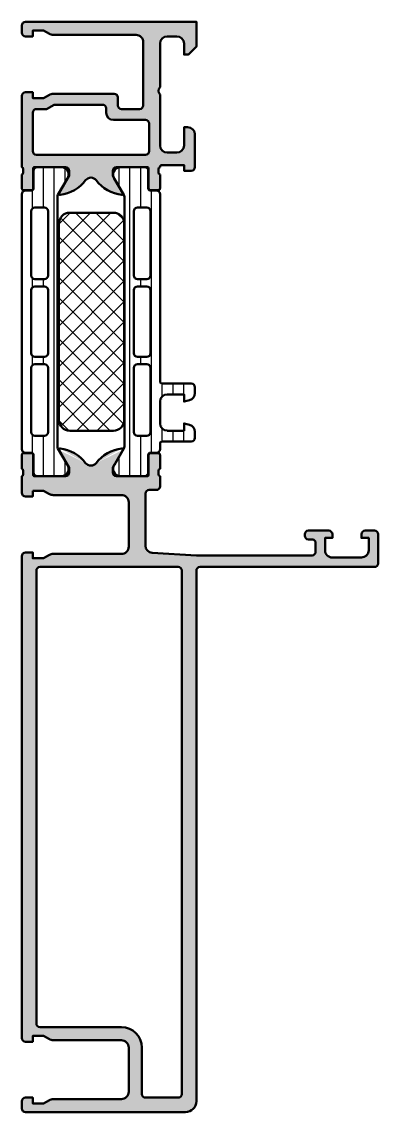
# Model space of a CAD drawing. Extents: x 0 to 49, y -75 to 75.
import ezdxf

# ---------------------------------------------------------------- set-up
doc = ezdxf.new("R2010")
doc.units = 0
for name, color, linetype, lineweight in [('0S-Alu contour', 7, 'Continuous', 50), ('0S-Alu hatch', 252, 'Continuous', 25), ('0S-Plastic contour', 254, 'Continuous', 50), ('0S-Plastic hatch', 253, 'Continuous', 25), ('0S-PT contour', 91, 'Continuous', 50), ('0S-PT hatch', 103, 'Continuous', 25)]:
    doc.layers.add(name, color=color, linetype=linetype, lineweight=lineweight)

# ---------------------------------------------------------------- blocks, each defined once
blk = doc.blocks.new('345470__E923DDA3_DD60_4F97_873D_A58D8ECF27E5_')
at = {"layer": '0S-Alu hatch'}
h = blk.add_hatch(color=256, dxfattribs=at)
edge = h.paths.add_edge_path()
edge.add_line((0, 64.8), (0, 55))
edge.add_ellipse((-0.08, 54.73), major_axis=(-0.279, 0), ratio=1, start_angle=178.8354, end_angle=253.5801, ccw=False)
edge.add_line((0.2, 54.73), (0.2, 54.27))
edge.add_ellipse((-0.08, 54.27), major_axis=(-0.279, 0), ratio=1, start_angle=106.4246, end_angle=181.1629, ccw=False)
edge.add_line((0, 54), (0, 52.12))
edge.add_arc((0.3, 52.12), 0.3, 180, 270)
edge.add_line((0.3, 51.82), (1.28, 51.82))
edge.add_arc((1.28, 52.12), 0.3, 270, 360)
edge.add_line((1.58, 52.12), (1.58, 54.88))
edge.add_ellipse((1.7, 54.88), major_axis=(-0.12, 0), ratio=1, start_angle=270, end_angle=360, ccw=False)
edge.add_line((1.7, 55), (6, 55))
edge.add_ellipse((6, 54.5), major_axis=(-0.5, 0), ratio=1, start_angle=180, end_angle=270, ccw=False)
edge.add_line((6.5, 54.5), (6.5, 53.8))
edge.add_line((6.5, 53.8), (5.12, 51.41))
edge.add_arc((5.24, 51.34), 0.138, 147.7721, 275.6226)
edge.add_arc((4.76, 56.18), 5, 275.6226, 323.4274)
edge.add_ellipse((9.5, 52.66), major_axis=(-0.9, 0), ratio=1, start_angle=216.574, end_angle=323.4274, ccw=False)
edge.add_arc((14.24, 56.18), 5, 216.574, 264.3774)
edge.add_arc((13.76, 51.34), 0.138, 264.3774, 392.2279)
edge.add_line((13.88, 51.41), (12.5, 53.8))
edge.add_line((12.5, 53.8), (12.5, 54.5))
edge.add_ellipse((13, 54.5), major_axis=(-0.5, 0), ratio=1, start_angle=270, end_angle=360, ccw=False)
edge.add_line((13, 55), (17.3, 55))
edge.add_ellipse((17.3, 54.88), major_axis=(-0.12, 0), ratio=1, start_angle=180, end_angle=270, ccw=False)
edge.add_line((17.42, 54.88), (17.42, 52.12))
edge.add_arc((17.72, 52.12), 0.3, 180, 270)
edge.add_line((17.72, 51.82), (18.7, 51.82))
edge.add_arc((18.7, 52.12), 0.3, 270, 360)
edge.add_line((19, 52.12), (19, 54))
edge.add_ellipse((19.08, 54.27), major_axis=(-0.279, 0), ratio=1, start_angle=-1.1629, end_angle=73.5754, ccw=False)
edge.add_line((18.8, 54.27), (18.8, 54.73))
edge.add_ellipse((19.08, 54.73), major_axis=(-0.279, 0), ratio=1, start_angle=-73.5801, end_angle=1.1646, ccw=False)
edge.add_ellipse((19.3, 55), major_axis=(-0.3, 0), ratio=1, start_angle=270, end_angle=359.9744, ccw=False)
edge.add_line((19.3, 55.3), (22.3, 55.3))
edge.add_line((22.3, 55.3), (22.3, 54.5))
edge.add_line((22.3, 54.5), (23.3, 54.5))
edge.add_arc((23.3, 55), 0.5, 270.0018, 359.9982)
edge.add_line((23.8, 55), (23.8, 59.5))
edge.add_arc((22.8, 59.5), 1, 0.0015, 89.9993)
edge.add_line((22.8, 60.5), (22.3, 60.5))
edge.add_line((22.3, 60.5), (22.3, 58))
edge.add_ellipse((21.3, 58), major_axis=(-1, 0), ratio=1, start_angle=90.0011, end_angle=179.9989, ccw=False)
edge.add_line((21.3, 57), (20, 57))
edge.add_ellipse((20, 58), major_axis=(-1, 0), ratio=1, start_angle=0.0015, end_angle=89.9985, ccw=False)
edge.add_line((19, 58), (19, 65))
edge.add_ellipse((19.53, 65.5), major_axis=(-0.725, 0), ratio=1, start_angle=-43.5962, end_angle=43.5962, ccw=False)
edge.add_line((19, 66), (19, 72))
edge.add_ellipse((20, 72), major_axis=(-1, 0), ratio=1, start_angle=270.0038, end_angle=359.9962, ccw=False)
edge.add_line((20, 73), (21.3, 73))
edge.add_ellipse((21.3, 72), major_axis=(-1, 0), ratio=1, start_angle=180.0033, end_angle=269.9959, ccw=False)
edge.add_line((22.3, 72), (22.3, 70.5))
edge.add_line((22.3, 70.5), (22.9, 70.5))
edge.add_line((22.9, 70.5), (24, 71.6))
edge.add_line((24, 71.6), (24, 75))
edge.add_line((24, 75), (0.5, 75))
edge.add_arc((0.5, 74.5), 0.5, 90, 180)
edge.add_line((0, 74.5), (0, 73.5))
edge.add_arc((0.5, 73.5), 0.5, 180, 270)
edge.add_line((0.5, 73), (1.5, 73))
edge.add_line((1.5, 73), (1.5, 73.8))
edge.add_line((1.5, 73.8), (3, 73.8))
edge.add_line((3, 73.8), (3.81, 73.33))
edge.add_arc((4.31, 74.2), 1, 240.0002, 270.005)
edge.add_line((4.31, 73.2), (15.7, 73.2))
edge.add_ellipse((15.7, 72.2), major_axis=(-1, 0), ratio=1, start_angle=179.9997, end_angle=270.0003, ccw=False)
edge.add_line((16.7, 72.2), (16.7, 63.5))
edge.add_ellipse((16.2, 63.5), major_axis=(-0.5, 0), ratio=1, start_angle=90.0018, end_angle=179.9982, ccw=False)
edge.add_line((16.2, 63), (13.7, 63))
edge.add_ellipse((13.7, 63.5), major_axis=(-0.5, 0), ratio=1, start_angle=-0.0018, end_angle=90.0018, ccw=False)
edge.add_line((13.2, 63.5), (13.2, 64.6))
edge.add_arc((12.7, 64.6), 0.5, 0.0048, 89.9952)
edge.add_line((12.7, 65.1), (4.31, 65.1))
edge.add_arc((4.31, 64.1), 1, 90, 120.0004)
edge.add_line((3.81, 64.97), (3, 64.5))
edge.add_line((3, 64.5), (1.5, 64.5))
edge.add_line((1.5, 64.5), (1.5, 65.3))
edge.add_line((1.5, 65.3), (0.5, 65.3))
edge.add_arc((0.5, 64.8), 0.5, 89.9999, 179.9912)
edge = h.paths.add_edge_path()
edge.add_line((3.4, 63), (4.44, 63.6))
edge.add_line((4.44, 63.6), (11.1, 63.6))
edge.add_ellipse((11.1, 63.1), major_axis=(-0.5, 0), ratio=1, start_angle=179.9982, end_angle=270.0018, ccw=False)
edge.add_line((11.6, 63.1), (11.6, 62.5))
edge.add_arc((12.6, 62.5), 1, 180.0014, 269.9981)
edge.add_line((12.6, 61.5), (17, 61.5))
edge.add_ellipse((17, 61), major_axis=(-0.5, 0), ratio=1, start_angle=179.9988, end_angle=270.0012, ccw=False)
edge.add_line((17.5, 61), (17.5, 57.2))
edge.add_ellipse((17, 57.2), major_axis=(-0.5, 0), ratio=1, start_angle=89.9976, end_angle=180.0024, ccw=False)
edge.add_line((17, 56.7), (2, 56.7))
edge.add_ellipse((2, 57.2), major_axis=(-0.5, 0), ratio=1, start_angle=0.0006, end_angle=89.9994, ccw=False)
edge.add_line((1.5, 57.2), (1.5, 62.5))
edge.add_ellipse((2, 62.5), major_axis=(-0.5, 0), ratio=1, start_angle=270.0036, end_angle=359.9964, ccw=False)
edge.add_line((2, 63), (3.4, 63))
at = {"layer": '0S-Alu contour', "color": 7}
for points in [[(0, 74.5), (0, 73.5)], [(22.3, 72), (22.3, 70.5), (22.9, 70.5), (24, 71.6), (24, 75), (0.5, 75)], [(0.5, 73), (1.5, 73), (1.5, 73.8), (3, 73.8), (3.81, 73.33)], [(4.31, 73.2), (15.7, 73.2)], [(16.7, 72.2), (16.7, 63.5)], [(20, 73), (21.3, 73)], [(19, 66), (19, 72)], [(0, 64.8), (0, 55)], [(3.81, 64.97), (3, 64.5), (1.5, 64.5), (1.5, 65.3), (0.5, 65.3)], [(12.7, 65.1), (4.31, 65.1)], [(13.2, 63.5), (13.2, 64.6)], [(19, 58), (19, 65)], [(3.4, 63), (4.44, 63.6), (11.1, 63.6)], [(11.6, 63.1), (11.6, 62.5)], [(1.5, 57.2), (1.5, 62.5)], [(2, 63), (3.4, 63)], [(16.2, 63), (13.7, 63)], [(12.6, 61.5), (17, 61.5)], [(17.5, 61), (17.5, 57.2)], [(22.8, 60.5), (22.3, 60.5), (22.3, 58)], [(23.8, 55), (23.8, 59.5)], [(17, 56.7), (2, 56.7)], [(21.3, 57), (20, 57)], [(0.2, 54.73), (0.2, 54.27)], [(1.58, 52.12), (1.58, 54.88)], [(1.7, 55), (6, 55)], [(6.5, 54.5), (6.5, 53.8), (5.12, 51.41)], [(13.88, 51.41), (12.5, 53.8), (12.5, 54.5)], [(13, 55), (17.3, 55)], [(17.42, 54.88), (17.42, 52.12)], [(18.8, 54.27), (18.8, 54.73)], [(19.3, 55.3), (22.3, 55.3), (22.3, 54.5), (23.3, 54.5)], [(0, 54), (0, 52.12)], [(19, 52.12), (19, 54)], [(0.3, 51.82), (1.28, 51.82)], [(17.72, 51.82), (18.7, 51.82)]]:
    blk.add_lwpolyline(points, dxfattribs=at)
for centre, radius, start, end in [((0.5, 74.5), 0.5, 90, 180), ((0.5, 73.5), 0.5, 180, 270), ((4.31, 74.2), 1, 240.0002, 270.005), ((0.5, 64.8), 0.5, 89.9999, 179.9912), ((4.31, 64.1), 1, 90, 120.0004), ((12.7, 64.6), 0.5, 0.0048, 89.9952), ((12.6, 62.5), 1, 180.0014, 269.9981), ((22.8, 59.5), 1, 0.0015, 89.9993), ((23.3, 55), 0.5, 270.0018, 359.9982), ((4.76, 56.18), 5, 275.6226, 323.4274), ((14.24, 56.18), 5, 216.574, 264.3774), ((0.3, 52.12), 0.3, 180, 270), ((1.28, 52.12), 0.3, 270, 0), ((5.24, 51.34), 0.138, 147.7721, 275.6226), ((13.76, 51.34), 0.138, 264.3774, 32.2279), ((17.72, 52.12), 0.3, 180, 270), ((18.7, 52.12), 0.3, 270, 0)]:
    blk.add_arc(centre, radius, start, end, dxfattribs=at)
at = {"layer": '0S-Alu contour', "color": 7, "extrusion": (0, 0, -1)}
for centre, radius, start, end in [((-15.7, 72.2), 1, 89.9997, 180.0003), ((-20, 72), 1, 0.0038, 89.9962), ((-21.3, 72), 1, 90.0041, 179.9967), ((-19.53, 65.5), 0.725, 316.4038, 43.5962), ((-11.1, 63.1), 0.5, 89.9982, 180.0018), ((-13.7, 63.5), 0.5, 269.9982, 0.0018), ((-16.2, 63.5), 0.5, 180.0018, 269.9982), ((-2, 62.5), 0.5, 0.0036, 89.9964), ((-17, 61), 0.5, 89.9988, 180.0012), ((-2, 57.2), 0.5, 270.0006, 359.9994), ((-17, 57.2), 0.5, 179.9976, 270.0024), ((-20, 58), 1, 270.0015, 359.9985), ((-21.3, 58), 1, 180.0011, 269.9989), ((0.08, 54.73), 0.279, 106.4199, 181.1646), ((0.08, 54.27), 0.279, 178.8371, 253.5754), ((-1.7, 54.88), 0.12, 0, 90), ((-6, 54.5), 0.5, 90, 180), ((-13, 54.5), 0.5, 0, 90), ((-17.3, 54.88), 0.12, 90, 180), ((-19.08, 54.73), 0.279, 358.8354, 73.5801), ((-19.08, 54.27), 0.279, 286.4246, 1.1629), ((-19.3, 55), 0.3, 0.0256, 90), ((-9.5, 52.66), 0.9, 36.5726, 143.426)]:
    blk.add_arc(centre, radius, start, end, dxfattribs=at)
blk = doc.blocks.new('284029__A3DEA220_F481_48EF_AFB9_EB6029692D1E___31C33137_5B7F_490A_8E07_1E7C5F11A20B_')
at = {"layer": '0S-Plastic hatch'}
h = blk.add_hatch(dxfattribs=at)
h.set_pattern_fill('ANSI31', color=256, scale=0.468, angle=45, style=0)
edge = h.paths.add_edge_path()
edge.add_line((0, 51.29), (0, 16.21))
edge.add_arc((0.5, 16.21), 0.5, 180.0018, 270.002)
edge.add_line((0.5, 15.71), (1.31, 15.71))
edge.add_ellipse((1.31, 15.41), major_axis=(-0.3, 0), ratio=1, start_angle=180.0021, end_angle=270.002, ccw=False)
edge.add_line((1.61, 15.41), (1.61, 13.01))
edge.add_arc((2.11, 13.01), 0.5, 180.0018, 270.0021)
edge.add_line((2.11, 12.51), (5.59, 12.51))
edge.add_arc((5.44, 13.5), 1, 278.1837, 392.7291)
edge.add_line((6.29, 14.04), (4.97, 16.32))
edge.add_ellipse((5.4, 16.57), major_axis=(-0.5, 0), ratio=1, start_angle=0.0018, end_angle=30.0021, ccw=False)
edge.add_line((4.9, 16.57), (4.9, 50.93))
edge.add_ellipse((5.4, 50.93), major_axis=(-0.5, 0), ratio=1, start_angle=-29.9979, end_angle=0.0018, ccw=False)
edge.add_line((4.97, 51.18), (6.28, 53.46))
edge.add_arc((5.44, 54), 1, 327.2751, 441.8205)
edge.add_line((5.59, 54.99), (2.11, 54.99))
edge.add_arc((2.11, 54.49), 0.5, 90.0021, 180.01)
edge.add_line((1.61, 54.49), (1.61, 52.09))
edge.add_ellipse((1.31, 52.09), major_axis=(-0.3, 0), ratio=1, start_angle=90.002, end_angle=180.01, ccw=False)
edge.add_line((1.31, 51.79), (0.5, 51.79))
edge.add_arc((0.5, 51.29), 0.5, 90.002, 180.0018)
edge = h.paths.add_edge_path()
edge.add_line((1.3, 40.1), (1.3, 48.95))
edge.add_ellipse((1.8, 48.95), major_axis=(-0.5, 0), ratio=1, start_angle=270, end_angle=360, ccw=False)
edge.add_line((1.8, 49.45), (3.1, 49.45))
edge.add_ellipse((3.1, 48.95), major_axis=(-0.5, 0), ratio=1, start_angle=180, end_angle=270, ccw=False)
edge.add_line((3.6, 48.95), (3.6, 40.1))
edge.add_ellipse((3.1, 40.1), major_axis=(-0.5, 0), ratio=1, start_angle=89.9996, end_angle=180.0004, ccw=False)
edge.add_line((3.1, 39.6), (1.8, 39.6))
edge.add_ellipse((1.8, 40.1), major_axis=(-0.5, 0), ratio=1, start_angle=0, end_angle=90.0019, ccw=False)
edge = h.paths.add_edge_path()
edge.add_line((1.3, 29.4), (1.3, 38.1))
edge.add_ellipse((1.8, 38.1), major_axis=(-0.5, 0), ratio=1, start_angle=270, end_angle=360, ccw=False)
edge.add_line((1.8, 38.6), (3.1, 38.6))
edge.add_ellipse((3.1, 38.1), major_axis=(-0.5, 0), ratio=1, start_angle=180, end_angle=270, ccw=False)
edge.add_line((3.6, 38.1), (3.6, 29.4))
edge.add_ellipse((3.1, 29.4), major_axis=(-0.5, 0), ratio=1, start_angle=90, end_angle=180, ccw=False)
edge.add_line((3.1, 28.9), (1.8, 28.9))
edge.add_ellipse((1.8, 29.4), major_axis=(-0.5, 0), ratio=1, start_angle=0, end_angle=90, ccw=False)
edge = h.paths.add_edge_path()
edge.add_line((1.3, 18.55), (1.3, 27.4))
edge.add_ellipse((1.8, 27.4), major_axis=(-0.5, 0), ratio=1, start_angle=269.9981, end_angle=360, ccw=False)
edge.add_line((1.8, 27.9), (3.1, 27.9))
edge.add_ellipse((3.1, 27.4), major_axis=(-0.5, 0), ratio=1, start_angle=179.9996, end_angle=270.0004, ccw=False)
edge.add_line((3.6, 27.4), (3.6, 18.55))
edge.add_ellipse((3.1, 18.55), major_axis=(-0.5, 0), ratio=1, start_angle=89.9996, end_angle=180.0004, ccw=False)
edge.add_line((3.1, 18.05), (1.8, 18.05))
edge.add_ellipse((1.8, 18.55), major_axis=(-0.5, 0), ratio=1, start_angle=0, end_angle=90.0019, ccw=False)
at = {"layer": '0S-Alu contour', "color": 7}
for points in [[(1.3, 40.1), (1.3, 48.95)], [(1.8, 49.45), (3.1, 49.45)], [(3.6, 48.95), (3.6, 40.1)], [(3.1, 39.6), (1.8, 39.6)], [(1.3, 29.4), (1.3, 38.1)], [(1.8, 38.6), (3.1, 38.6)], [(3.6, 38.1), (3.6, 29.4)], [(3.1, 28.9), (1.8, 28.9)], [(1.3, 18.55), (1.3, 27.4)], [(1.8, 27.9), (3.1, 27.9)], [(3.6, 27.4), (3.6, 18.55)], [(3.1, 18.05), (1.8, 18.05)]]:
    blk.add_lwpolyline(points, dxfattribs=at)
at = {"layer": '0S-Alu contour', "color": 7, "extrusion": (0, 0, -1)}
for centre, start, end in [((-1.8, 48.95), 0, 90), ((-3.1, 48.95), 90, 180), ((-1.8, 40.1), 269.9981, 0), ((-3.1, 40.1), 179.9996, 270.0004), ((-1.8, 38.1), 0, 90), ((-3.1, 38.1), 90, 180), ((-1.8, 29.4), 270, 0), ((-3.1, 29.4), 180, 270), ((-1.8, 27.4), 0, 90.0019), ((-3.1, 27.4), 89.9996, 180.0004), ((-1.8, 18.55), 269.9981, 0), ((-3.1, 18.55), 179.9996, 270.0004)]:
    blk.add_arc(centre, 0.5, start, end, dxfattribs=at)
at = {"layer": '0S-Plastic contour', "color": 7}
for points in [[(1.61, 54.49), (1.61, 52.09)], [(5.59, 54.99), (2.11, 54.99)], [(4.97, 51.18), (6.28, 53.46)], [(0, 51.29), (0, 16.21)], [(1.31, 51.79), (0.5, 51.79)], [(4.9, 16.57), (4.9, 50.93)], [(0.5, 15.71), (1.31, 15.71)], [(1.61, 15.41), (1.61, 13.01)], [(6.29, 14.04), (4.97, 16.32)], [(2.11, 12.51), (5.59, 12.51)]]:
    blk.add_lwpolyline(points, dxfattribs=at)
for centre, radius, start, end in [((2.11, 54.49), 0.5, 90.0021, 180.01), ((5.44, 54), 1, 327.2751, 81.8205), ((0.5, 51.29), 0.5, 90.002, 180.0018), ((0.5, 16.21), 0.5, 180.0018, 270.002), ((5.44, 13.5), 1, 278.1837, 32.7291), ((2.11, 13.01), 0.5, 180.0018, 270.0021)]:
    blk.add_arc(centre, radius, start, end, dxfattribs=at)
at = {"layer": '0S-Plastic contour', "color": 7, "extrusion": (0, 0, -1)}
for centre, radius, start, end in [((-1.31, 52.09), 0.3, 179.99, 269.998), ((-5.4, 50.93), 0.5, 359.9982, 29.9979), ((-5.4, 16.57), 0.5, 329.9979, 359.9982), ((-1.31, 15.41), 0.3, 89.998, 179.9979)]:
    blk.add_arc(centre, radius, start, end, dxfattribs=at)
blk = doc.blocks.new('284029__C014CF88_7548_4DE2_847D_AAA9026F43AC___4D76240A_AE40_4F41_A56B_34E103B6D13D_')
at = {"layer": '0S-Plastic hatch'}
h = blk.add_hatch(dxfattribs=at)
h.set_pattern_fill('ANSI31', color=256, scale=0.468, angle=45, style=0)
edge = h.paths.add_edge_path()
edge.add_ellipse((13.6, 50.93), major_axis=(-0.5, 0), ratio=1, start_angle=180.0021, end_angle=210.0021, ccw=False)
edge.add_line((14.1, 50.93), (14.1, 16.57))
edge.add_ellipse((13.6, 16.57), major_axis=(-0.5, 0), ratio=1, start_angle=150.0021, end_angle=180.002, ccw=False)
edge.add_line((14.03, 16.32), (12.72, 14.04))
edge.add_arc((13.56, 13.5), 1, 147.2751, 261.8205)
edge.add_line((13.41, 12.51), (16.89, 12.51))
edge.add_arc((16.89, 13.01), 0.5, 270.0018, 360.0024)
edge.add_line((17.39, 13.01), (17.39, 15.41))
edge.add_ellipse((17.69, 15.41), major_axis=(-0.3, 0), ratio=1, start_angle=-89.9979, end_angle=0.0021, ccw=False)
edge.add_line((17.69, 15.71), (18.5, 15.71))
edge.add_arc((18.5, 16.21), 0.5, 270.0018, 360.0024)
edge.add_line((19, 16.21), (19, 17.05))
edge.add_ellipse((19.2, 17.05), major_axis=(-0.2, 0), ratio=1, start_angle=270, end_angle=360, ccw=False)
edge.add_line((19.2, 17.25), (23.3, 17.25))
edge.add_arc((23.3, 17.75), 0.5, 270, 360)
edge.add_line((23.8, 17.75), (23.8, 18.58))
edge.add_arc((22.8, 18.58), 1, 0, 75)
edge.add_line((23.06, 19.55), (22.3, 19.75))
edge.add_line((22.3, 19.75), (22.3, 18.75))
edge.add_line((22.3, 18.75), (20, 18.75))
edge.add_ellipse((20, 19.76), major_axis=(-1, 0), ratio=1, start_angle=0.2341, end_angle=89.9025, ccw=False)
edge.add_line((19, 19.75), (19, 22.75))
edge.add_ellipse((20, 22.75), major_axis=(-1, 0), ratio=1, start_angle=270.0975, end_angle=359.7701, ccw=False)
edge.add_line((20, 23.75), (22.3, 23.75))
edge.add_line((22.3, 23.75), (22.3, 22.75))
edge.add_line((22.3, 22.75), (23.06, 22.95))
edge.add_arc((22.8, 23.92), 1, 285, 360)
edge.add_line((23.8, 23.92), (23.8, 24.75))
edge.add_arc((23.3, 24.75), 0.5, 0, 90)
edge.add_line((23.3, 25.25), (19.2, 25.25))
edge.add_ellipse((19.2, 25.46), major_axis=(-0.204, 0), ratio=1, start_angle=1.1559, end_angle=89.5149, ccw=False)
edge.add_line((19, 25.45), (19, 51.29))
edge.add_arc((18.5, 51.29), 0.5, 0.0018, 90.0024)
edge.add_line((18.5, 51.79), (17.69, 51.79))
edge.add_ellipse((17.69, 52.09), major_axis=(-0.3, 0), ratio=1, start_angle=0.0021, end_angle=90.0021, ccw=False)
edge.add_line((17.39, 52.09), (17.39, 54.49))
edge.add_arc((16.89, 54.49), 0.5, 0.0018, 90.0024)
edge.add_line((16.89, 54.99), (13.41, 54.99))
edge.add_arc((13.56, 54), 1, 98.1837, 212.7291)
edge.add_line((12.71, 53.46), (14.03, 51.18))
edge = h.paths.add_edge_path()
edge.add_line((15.4, 40.1), (15.4, 48.95))
edge.add_ellipse((15.9, 48.95), major_axis=(-0.5, 0), ratio=1, start_angle=-90.0004, end_angle=0.0004, ccw=False)
edge.add_line((15.9, 49.45), (17.2, 49.45))
edge.add_ellipse((17.2, 48.95), major_axis=(-0.5, 0), ratio=1, start_angle=180, end_angle=270.0019, ccw=False)
edge.add_line((17.7, 48.95), (17.7, 40.1))
edge.add_ellipse((17.2, 40.1), major_axis=(-0.5, 0), ratio=1, start_angle=89.9981, end_angle=180, ccw=False)
edge.add_line((17.2, 39.6), (15.9, 39.6))
edge.add_ellipse((15.9, 40.1), major_axis=(-0.5, 0), ratio=1, start_angle=-0.0004, end_angle=90.0004, ccw=False)
edge = h.paths.add_edge_path()
edge.add_line((15.4, 29.4), (15.4, 38.1))
edge.add_ellipse((15.9, 38.1), major_axis=(-0.5, 0), ratio=1, start_angle=270, end_angle=360, ccw=False)
edge.add_line((15.9, 38.6), (17.2, 38.6))
edge.add_ellipse((17.2, 38.1), major_axis=(-0.5, 0), ratio=1, start_angle=180, end_angle=270, ccw=False)
edge.add_line((17.7, 38.1), (17.7, 29.4))
edge.add_ellipse((17.2, 29.4), major_axis=(-0.5, 0), ratio=1, start_angle=90, end_angle=180, ccw=False)
edge.add_line((17.2, 28.9), (15.9, 28.9))
edge.add_ellipse((15.9, 29.4), major_axis=(-0.5, 0), ratio=1, start_angle=0, end_angle=90, ccw=False)
edge = h.paths.add_edge_path()
edge.add_line((15.4, 18.55), (15.4, 27.4))
edge.add_ellipse((15.9, 27.4), major_axis=(-0.5, 0), ratio=1, start_angle=-90.0004, end_angle=0.0004, ccw=False)
edge.add_line((15.9, 27.9), (17.2, 27.9))
edge.add_ellipse((17.2, 27.4), major_axis=(-0.5, 0), ratio=1, start_angle=180, end_angle=270.0019, ccw=False)
edge.add_line((17.7, 27.4), (17.7, 18.55))
edge.add_ellipse((17.2, 18.55), major_axis=(-0.5, 0), ratio=1, start_angle=90, end_angle=180, ccw=False)
edge.add_line((17.2, 18.05), (15.9, 18.05))
edge.add_ellipse((15.9, 18.55), major_axis=(-0.5, 0), ratio=1, start_angle=0, end_angle=90, ccw=False)
at = {"layer": '0S-Alu contour', "color": 7}
for points in [[(15.4, 40.1), (15.4, 48.95)], [(15.9, 49.45), (17.2, 49.45)], [(17.7, 48.95), (17.7, 40.1)], [(17.2, 39.6), (15.9, 39.6)], [(15.4, 29.4), (15.4, 38.1)], [(15.9, 38.6), (17.2, 38.6)], [(17.7, 38.1), (17.7, 29.4)], [(17.2, 28.9), (15.9, 28.9)], [(15.4, 18.55), (15.4, 27.4)], [(15.9, 27.9), (17.2, 27.9)], [(17.7, 27.4), (17.7, 18.55)], [(17.2, 18.05), (15.9, 18.05)]]:
    blk.add_lwpolyline(points, dxfattribs=at)
at = {"layer": '0S-Alu contour', "color": 7, "extrusion": (0, 0, -1)}
for centre, start, end in [((-15.9, 48.95), 359.9996, 90.0004), ((-17.2, 48.95), 89.9981, 180), ((-15.9, 40.1), 269.9996, 0.0004), ((-17.2, 40.1), 180, 270.0019), ((-15.9, 38.1), 0, 90), ((-17.2, 38.1), 90, 180), ((-15.9, 29.4), 270, 0), ((-17.2, 29.4), 180, 270), ((-15.9, 27.4), 359.9996, 90.0004), ((-17.2, 27.4), 89.9981, 180), ((-15.9, 18.55), 270, 0), ((-17.2, 18.55), 180, 270)]:
    blk.add_arc(centre, 0.5, start, end, dxfattribs=at)
at = {"layer": '0S-Plastic contour', "color": 7}
for points in [[(16.89, 54.99), (13.41, 54.99)], [(17.39, 52.09), (17.39, 54.49)], [(12.71, 53.46), (14.03, 51.18)], [(18.5, 51.79), (17.69, 51.79)], [(19, 25.45), (19, 51.29)], [(14.1, 50.93), (14.1, 16.57)], [(23.3, 25.25), (19.2, 25.25)], [(23.8, 23.92), (23.8, 24.75)], [(19, 19.75), (19, 22.75)], [(20, 23.75), (22.3, 23.75), (22.3, 22.75), (23.06, 22.95)], [(23.06, 19.55), (22.3, 19.75), (22.3, 18.75), (20, 18.75)], [(23.8, 17.75), (23.8, 18.58)], [(19, 16.21), (19, 17.05)], [(19.2, 17.25), (23.3, 17.25)], [(14.03, 16.32), (12.72, 14.04)], [(17.39, 13.01), (17.39, 15.41)], [(17.69, 15.71), (18.5, 15.71)], [(13.41, 12.51), (16.89, 12.51)]]:
    blk.add_lwpolyline(points, dxfattribs=at)
for centre, radius, start, end in [((13.56, 54), 1, 98.1837, 212.7291), ((16.89, 54.49), 0.5, 0.0018, 90.0024), ((18.5, 51.29), 0.5, 0.0018, 90.0024), ((23.3, 24.75), 0.5, 0, 90), ((22.8, 23.92), 1, 285, 0), ((22.8, 18.58), 1, 0, 75), ((23.3, 17.75), 0.5, 270, 0), ((18.5, 16.21), 0.5, 270.0018, 0.0024), ((13.56, 13.5), 1, 147.2751, 261.8205), ((16.89, 13.01), 0.5, 270.0018, 0.0024)]:
    blk.add_arc(centre, radius, start, end, dxfattribs=at)
at = {"layer": '0S-Plastic contour', "color": 7, "extrusion": (0, 0, -1)}
for centre, radius, start, end in [((-13.6, 50.93), 0.5, 149.9979, 179.9979), ((-17.69, 52.09), 0.3, 269.9979, 359.9979), ((-19.2, 25.46), 0.204, 270.4851, 358.8441), ((-20, 22.75), 1, 0.2299, 89.9025), ((-20, 19.76), 1, 270.0975, 359.7659), ((-13.6, 16.57), 0.5, 179.998, 209.9979), ((-19.2, 17.05), 0.2, 0, 90), ((-17.69, 15.41), 0.3, 359.9979, 89.9979)]:
    blk.add_arc(centre, radius, start, end, dxfattribs=at)
blk = doc.blocks.new('382440__3E9DF47E_47E9_4E42_9A7C_AF1B478DCD16_')
at = {"layer": '0S-PT hatch'}
h = blk.add_hatch(dxfattribs=at)
h.set_pattern_fill('ANSI37', color=256, scale=0.625, angle=90, style=0)
edge = h.paths.add_edge_path()
edge.add_arc((6.59, 47.24), 1.5, 90, 180)
edge.add_line((5.09, 47.24), (5.09, 20.24))
edge.add_arc((6.59, 20.24), 1.5, 180, 270)
edge.add_line((6.59, 18.74), (12.59, 18.74))
edge.add_arc((12.59, 20.24), 1.5, 270, 360)
edge.add_line((14.09, 20.24), (14.09, 47.24))
edge.add_arc((12.59, 47.24), 1.5, 0, 90)
edge.add_line((12.59, 48.74), (6.59, 48.74))
at = {"layer": '0S-PT contour', "color": 7}
for points in [[(12.59, 48.74), (6.59, 48.74)], [(5.09, 47.24), (5.09, 20.24)], [(14.09, 20.24), (14.09, 47.24)], [(6.59, 18.74), (12.59, 18.74)]]:
    blk.add_lwpolyline(points, dxfattribs=at)
for centre, start, end in [((6.59, 47.24), 90, 180), ((12.59, 47.24), 0, 90), ((6.59, 20.24), 180, 270), ((12.59, 20.24), 270, 0)]:
    blk.add_arc(centre, 1.5, start, end, dxfattribs=at)
blk = doc.blocks.new('346470__332EDCAC_F0CE_4C41_AB25_82738B129912_')
at = {"layer": '0S-Alu hatch'}
h = blk.add_hatch(color=256, dxfattribs=at)
edge = h.paths.add_edge_path()
edge.add_line((1.5, 10.5), (1.5, 9.7))
edge.add_line((1.5, 9.7), (0.5, 9.7))
edge.add_ellipse((0.5, 10.2), major_axis=(-0.5, 0), ratio=1, start_angle=0, end_angle=90, ccw=False)
edge.add_line((0, 10.2), (0, 12.5))
edge.add_arc((-0.08, 12.77), 0.279, 286.4199, 361.1646)
edge.add_line((0.2, 12.77), (0.2, 13.23))
edge.add_arc((-0.08, 13.23), 0.279, 358.8371, 433.5754)
edge.add_line((0, 13.5), (0, 15.38))
edge.add_ellipse((0.3, 15.38), major_axis=(-0.3, 0), ratio=1, start_angle=270, end_angle=360, ccw=False)
edge.add_line((0.3, 15.68), (1.28, 15.68))
edge.add_ellipse((1.28, 15.38), major_axis=(-0.3, 0), ratio=1, start_angle=180, end_angle=270, ccw=False)
edge.add_line((1.58, 15.38), (1.58, 12.62))
edge.add_arc((1.7, 12.62), 0.12, 180, 270)
edge.add_line((1.7, 12.5), (6, 12.5))
edge.add_arc((6, 13), 0.5, 270, 360)
edge.add_line((6.5, 13), (6.5, 13.7))
edge.add_line((6.5, 13.7), (5.12, 16.09))
edge.add_ellipse((5.24, 16.16), major_axis=(-0.138, 0), ratio=1, start_angle=-95.6226, end_angle=30, ccw=False)
edge.add_ellipse((4.76, 11.32), major_axis=(-5, 0), ratio=1, start_angle=216.5739, end_angle=264.3774, ccw=False)
edge.add_arc((9.5, 14.84), 0.9, 216.5739, 323.4261)
edge.add_ellipse((14.24, 11.32), major_axis=(-5, 0), ratio=1, start_angle=275.6226, end_angle=323.4261, ccw=False)
edge.add_ellipse((13.76, 16.16), major_axis=(-0.138, 0), ratio=1, start_angle=150, end_angle=275.6226, ccw=False)
edge.add_line((13.88, 16.09), (12.5, 13.7))
edge.add_line((12.5, 13.7), (12.5, 13))
edge.add_arc((13, 13), 0.5, 180, 270)
edge.add_line((13, 12.5), (17.3, 12.5))
edge.add_arc((17.3, 12.62), 0.12, 270, 360)
edge.add_line((17.42, 12.62), (17.42, 15.38))
edge.add_ellipse((17.72, 15.38), major_axis=(-0.3, 0), ratio=1, start_angle=270, end_angle=360, ccw=False)
edge.add_line((17.72, 15.68), (18.7, 15.68))
edge.add_ellipse((18.7, 15.38), major_axis=(-0.3, 0), ratio=1, start_angle=180, end_angle=270, ccw=False)
edge.add_line((19, 15.38), (19, 13.5))
edge.add_arc((19.08, 13.23), 0.279, 106.4246, 181.1629)
edge.add_line((18.8, 13.23), (18.8, 12.77))
edge.add_arc((19.08, 12.77), 0.279, 178.8354, 253.5801)
edge.add_line((19, 12.5), (19, 11.1))
edge.add_ellipse((18.5, 11.1), major_axis=(-0.5, 0), ratio=1, start_angle=89.9921, end_angle=180, ccw=False)
edge.add_line((18.5, 10.6), (17.5, 10.6))
edge.add_arc((17.5, 10.1), 0.5, 89.9922, 179.9921)
edge.add_line((17, 10.1), (17, 2.94))
edge.add_arc((18, 2.94), 1, 179.9993, 266.7307)
edge.add_line((17.94, 1.95), (24, 1.6))
edge.add_line((24, 1.6), (39.9, 1.6))
edge.add_arc((39.9, 2.1), 0.5, 269.9996, 360.0004)
edge.add_line((40.4, 2.1), (40.4, 3.3))
edge.add_arc((39.9, 3.3), 0.5, 0.0003, 89.9997)
edge.add_line((39.9, 3.8), (39.4, 3.8))
edge.add_ellipse((39.4, 4.3), major_axis=(-0.5, 0), ratio=1, start_angle=-0.0015, end_angle=90.0015, ccw=False)
edge.add_line((38.9, 4.3), (38.9, 4.5))
edge.add_ellipse((39.4, 4.5), major_axis=(-0.5, 0), ratio=1, start_angle=-90.0016, end_angle=0.0016, ccw=False)
edge.add_line((39.4, 5), (42.2, 5))
edge.add_ellipse((42.2, 4.5), major_axis=(-0.5, 0), ratio=1, start_angle=180.0056, end_angle=269.9944, ccw=False)
edge.add_line((42.7, 4.5), (42.7, 4))
edge.add_line((42.7, 4), (41.7, 4))
edge.add_line((41.7, 4), (41.7, 2.3))
edge.add_arc((42.7, 2.3), 1, 179.9973, 270.001)
edge.add_line((42.7, 1.3), (46.7, 1.3))
edge.add_arc((46.7, 2.3), 1, 270.0025, 359.9975)
edge.add_line((47.7, 2.3), (47.7, 4))
edge.add_line((47.7, 4), (46.7, 4))
edge.add_line((46.7, 4), (46.7, 4.5))
edge.add_ellipse((47.2, 4.5), major_axis=(-0.5, 0), ratio=1, start_angle=-90.0023, end_angle=0.0058, ccw=False)
edge.add_line((47.2, 5), (48.5, 5))
edge.add_ellipse((48.5, 4.5), major_axis=(-0.5, 0), ratio=1, start_angle=179.9996, end_angle=270.0004, ccw=False)
edge.add_line((49, 4.5), (49, 0.5))
edge.add_ellipse((48.5, 0.5), major_axis=(-0.499, 0), ratio=1, start_angle=90.0996, end_angle=180.0353, ccw=False)
edge.add_line((48.5, 0), (24.5, 0))
edge.add_arc((24.5, -0.5), 0.5, 90.0003, 180.0002)
edge.add_line((24, -0.5), (24, -73.5))
edge.add_ellipse((22.5, -73.5), major_axis=(-1.5, 0), ratio=1, start_angle=90.0009, end_angle=179.9991, ccw=False)
edge.add_line((22.5, -75), (0.5, -75))
edge.add_ellipse((0.5, -74.5), major_axis=(-0.5, 0), ratio=1, start_angle=0.0003, end_angle=89.9997, ccw=False)
edge.add_line((0, -74.5), (0, -73.5))
edge.add_ellipse((0.5, -73.5), major_axis=(-0.5, 0), ratio=1, start_angle=-90.0009, end_angle=0.0009, ccw=False)
edge.add_line((0.5, -73), (1.5, -73))
edge.add_line((1.5, -73), (1.5, -73.8))
edge.add_line((1.5, -73.8), (3, -73.8))
edge.add_line((3, -73.8), (3.81, -73.33))
edge.add_ellipse((4.31, -74.2), major_axis=(-1, 0), ratio=1, start_angle=269.9908, end_angle=300.0022, ccw=False)
edge.add_line((4.31, -73.2), (13.7, -73.2))
edge.add_arc((13.7, -72.2), 1, 269.9916, 359.9927)
edge.add_line((14.7, -72.2), (14.7, -66.1))
edge.add_arc((13.7, -66.1), 1, 359.9901, 449.9942)
edge.add_line((13.7, -65.1), (4.31, -65.1))
edge.add_ellipse((4.31, -64.1), major_axis=(-1, 0), ratio=1, start_angle=59.9996, end_angle=90.0009, ccw=False)
edge.add_line((3.81, -64.97), (3, -64.5))
edge.add_line((3, -64.5), (1.5, -64.5))
edge.add_line((1.5, -64.5), (1.5, -65.3))
edge.add_line((1.5, -65.3), (0.5, -65.3))
edge.add_ellipse((0.5, -64.8), major_axis=(-0.5, 0), ratio=1, start_angle=-0.0009, end_angle=90.0009, ccw=False)
edge.add_line((0, -64.8), (0, 1.5))
edge.add_ellipse((0.5, 1.5), major_axis=(-0.5, 0), ratio=1, start_angle=270, end_angle=360, ccw=False)
edge.add_line((0.5, 2), (1.5, 2))
edge.add_line((1.5, 2), (1.5, 1.2))
edge.add_line((1.5, 1.2), (3, 1.2))
edge.add_line((3, 1.2), (3.81, 1.67))
edge.add_ellipse((4.31, 0.8), major_axis=(-1, 0), ratio=1, start_angle=269.9938, end_angle=300.0003, ccw=False)
edge.add_line((4.31, 1.8), (13.7, 1.8))
edge.add_arc((13.7, 2.8), 1, 269.9916, 359.9927)
edge.add_line((14.7, 2.8), (14.7, 8.9))
edge.add_arc((13.7, 8.9), 1, 359.9901, 449.9942)
edge.add_line((13.7, 9.9), (4.31, 9.9))
edge.add_ellipse((4.31, 10.9), major_axis=(-1, 0), ratio=1, start_angle=59.9995, end_angle=89.9998, ccw=False)
edge.add_line((3.81, 10.03), (3, 10.5))
edge.add_line((3, 10.5), (1.5, 10.5))
edge = h.paths.add_edge_path()
edge.add_line((2, -0.5), (2, -62.8))
edge.add_arc((2.5, -62.8), 0.5, 179.9993, 270.0007)
edge.add_line((2.5, -63.3), (13.7, -63.3))
edge.add_ellipse((13.7, -66.1), major_axis=(-2.8, 0), ratio=1, start_angle=180.0002, end_angle=269.9999, ccw=False)
edge.add_line((16.5, -66.1), (16.5, -72.5))
edge.add_arc((17, -72.5), 0.5, 180.0006, 269.9994)
edge.add_line((17, -73), (21.5, -73))
edge.add_arc((21.5, -72.5), 0.5, 269.999, 360.001)
edge.add_line((22, -72.5), (22, -0.5))
edge.add_arc((21.5, -0.5), 0.5, 359.9991, 450.0009)
edge.add_line((21.5, 0), (2.5, 0))
edge.add_arc((2.5, -0.5), 0.5, 89.999, 180.001)
at = {"layer": '0S-Alu contour', "color": 7}
for points in [[(0, 13.5), (0, 15.38)], [(0.3, 15.68), (1.28, 15.68)], [(1.58, 15.38), (1.58, 12.62)], [(6.5, 13), (6.5, 13.7), (5.12, 16.09)], [(13.88, 16.09), (12.5, 13.7), (12.5, 13)], [(17.42, 12.62), (17.42, 15.38)], [(17.72, 15.68), (18.7, 15.68)], [(19, 15.38), (19, 13.5)], [(0, 10.2), (0, 12.5)], [(0.2, 12.77), (0.2, 13.23)], [(1.7, 12.5), (6, 12.5)], [(13, 12.5), (17.3, 12.5)], [(18.8, 13.23), (18.8, 12.77)], [(19, 12.5), (19, 11.1)], [(1.5, 10.5), (1.5, 9.7), (0.5, 9.7)], [(3.81, 10.03), (3, 10.5), (1.5, 10.5)], [(18.5, 10.6), (17.5, 10.6)], [(13.7, 9.9), (4.31, 9.9)], [(17, 10.1), (17, 2.94)], [(14.7, 2.8), (14.7, 8.9)], [(38.9, 4.3), (38.9, 4.5)], [(39.4, 5), (42.2, 5)], [(42.7, 4.5), (42.7, 4), (41.7, 4), (41.7, 2.3)], [(47.7, 2.3), (47.7, 4), (46.7, 4), (46.7, 4.5)], [(47.2, 5), (48.5, 5)], [(49, 4.5), (49, 0.5)], [(39.9, 3.8), (39.4, 3.8)], [(40.4, 2.1), (40.4, 3.3)], [(0.5, 2), (1.5, 2), (1.5, 1.2), (3, 1.2), (3.81, 1.67)], [(4.31, 1.8), (13.7, 1.8)], [(17.94, 1.95), (24, 1.6), (39.9, 1.6)], [(0, -64.8), (0, 1.5)], [(21.5, 0), (2.5, 0)], [(48.5, 0), (24.5, 0)], [(42.7, 1.3), (46.7, 1.3)], [(2, -0.5), (2, -62.8)], [(22, -72.5), (22, -0.5)], [(24, -0.5), (24, -73.5)], [(3.81, -64.97), (3, -64.5), (1.5, -64.5), (1.5, -65.3), (0.5, -65.3)], [(2.5, -63.3), (13.7, -63.3)], [(13.7, -65.1), (4.31, -65.1)], [(14.7, -72.2), (14.7, -66.1)], [(16.5, -66.1), (16.5, -72.5)], [(0.5, -73), (1.5, -73), (1.5, -73.8), (3, -73.8), (3.81, -73.33)], [(4.31, -73.2), (13.7, -73.2)], [(17, -73), (21.5, -73)], [(0, -74.5), (0, -73.5)], [(22.5, -75), (0.5, -75)]]:
    blk.add_lwpolyline(points, dxfattribs=at)
at = {"layer": '0S-Alu contour', "color": 7, "extrusion": (0, 0, -1)}
for centre, radius, start, end in [((-0.3, 15.38), 0.3, 0, 90), ((-1.28, 15.38), 0.3, 90, 180), ((-5.24, 16.16), 0.138, 330, 95.6226), ((-4.76, 11.32), 5, 95.6226, 143.4261), ((-14.24, 11.32), 5, 36.5739, 84.3774), ((-13.76, 16.16), 0.138, 84.3774, 210), ((-17.72, 15.38), 0.3, 0, 90), ((-18.7, 15.38), 0.3, 90, 180), ((-18.5, 11.1), 0.5, 180, 270.0079), ((-0.5, 10.2), 0.5, 270, 0), ((-4.31, 10.9), 1, 270.0002, 300.0005), ((-39.4, 4.5), 0.5, 359.9984, 90.0016), ((-42.2, 4.5), 0.5, 90.0056, 179.9944), ((-47.2, 4.5), 0.5, 359.9942, 90.0023), ((-48.5, 4.5), 0.5, 89.9996, 180.0004), ((-39.4, 4.3), 0.5, 269.9985, 0.0015), ((-0.5, 1.5), 0.5, 0, 90), ((-4.31, 0.8), 1, 59.9997, 90.0062), ((-48.5, 0.5), 0.499, 179.9647, 269.9004), ((-13.7, -66.1), 2.8, 90.0001, 179.9998), ((-0.5, -64.8), 0.5, 269.9991, 0.0009), ((-4.31, -64.1), 1, 269.9991, 300.0004), ((-0.5, -73.5), 0.5, 359.9991, 90.0009), ((-4.31, -74.2), 1, 59.9978, 90.0092), ((-22.5, -73.5), 1.5, 180.0009, 269.9991), ((-0.5, -74.5), 0.5, 270.0003, 359.9997)]:
    blk.add_arc(centre, radius, start, end, dxfattribs=at)
at = {"layer": '0S-Alu contour', "color": 7}
for centre, radius, start, end in [((9.5, 14.84), 0.9, 216.5739, 323.4261), ((-0.08, 13.23), 0.279, 358.8371, 73.5754), ((-0.08, 12.77), 0.279, 286.4199, 1.1646), ((1.7, 12.62), 0.12, 180, 270), ((6, 13), 0.5, 270, 0), ((13, 13), 0.5, 180, 270), ((17.3, 12.62), 0.12, 270, 0), ((19.08, 13.23), 0.279, 106.4246, 181.1629), ((19.08, 12.77), 0.279, 178.8354, 253.5801), ((17.5, 10.1), 0.5, 89.9922, 179.9921), ((13.7, 8.9), 1, 359.9901, 89.9942), ((39.9, 3.3), 0.5, 0.0003, 89.9997), ((13.7, 2.8), 1, 269.9916, 359.9927), ((18, 2.94), 1, 179.9993, 266.7307), ((39.9, 2.1), 0.5, 269.9996, 0.0004), ((42.7, 2.3), 1, 179.9973, 270.001), ((46.7, 2.3), 1, 270.0025, 359.9975), ((2.5, -0.5), 0.5, 89.999, 180.001), ((21.5, -0.5), 0.5, 359.9991, 90.0009), ((24.5, -0.5), 0.5, 90.0003, 180.0002), ((2.5, -62.8), 0.5, 179.9993, 270.0007), ((13.7, -66.1), 1, 359.9901, 89.9942), ((13.7, -72.2), 1, 269.9916, 359.9927), ((17, -72.5), 0.5, 180.0006, 269.9994), ((21.5, -72.5), 0.5, 269.999, 0.001)]:
    blk.add_arc(centre, radius, start, end, dxfattribs=at)
blk = doc.blocks.new('382440__D99A7E8C_F373_4C21_9516_120AB0ED0E3F_')
at = {"layer": '0S-Alu contour', "color": 7}
for name in ['345470__E923DDA3_DD60_4F97_873D_A58D8ECF27E5_', '346470__332EDCAC_F0CE_4C41_AB25_82738B129912_']:
    blk.add_blockref(name, (0, 0), dxfattribs=at)
at = {"layer": '0S-Plastic contour', "color": 7}
for name in ['284029__A3DEA220_F481_48EF_AFB9_EB6029692D1E___31C33137_5B7F_490A_8E07_1E7C5F11A20B_', '284029__C014CF88_7548_4DE2_847D_AAA9026F43AC___4D76240A_AE40_4F41_A56B_34E103B6D13D_']:
    blk.add_blockref(name, (0, 0), dxfattribs=at)
at = {"layer": '0S-PT contour', "color": 7}
blk.add_blockref('382440__3E9DF47E_47E9_4E42_9A7C_AF1B478DCD16_', (0, 0), dxfattribs=at)

msp = doc.modelspace()

# ---------------------------------------------------------------- block references
at = {"layer": '0S-Alu contour', "color": 7}
msp.add_blockref('382440__D99A7E8C_F373_4C21_9516_120AB0ED0E3F_', (0, 0), dxfattribs=at)

doc.saveas('drawing.dxf')
